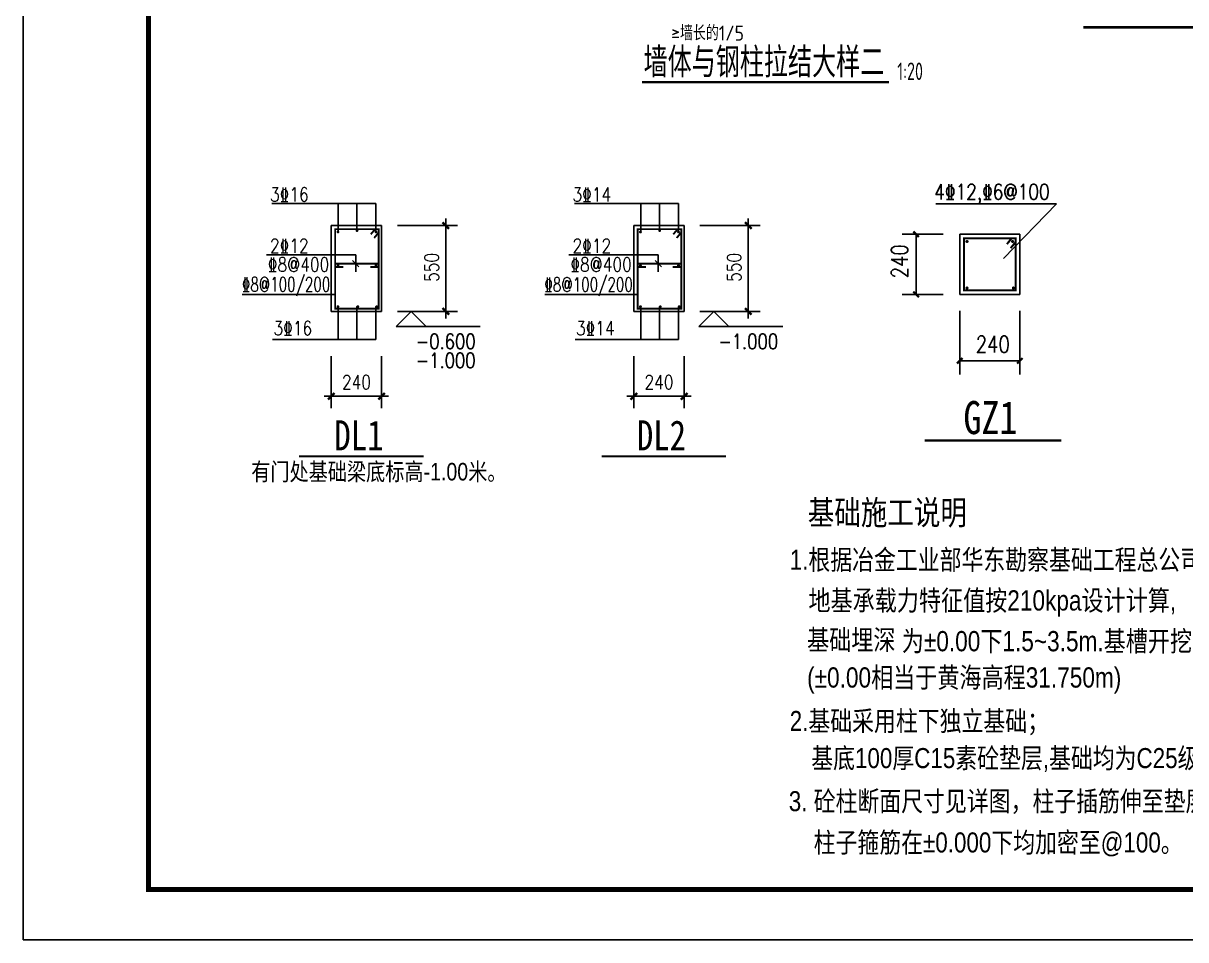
# Model space of a CAD drawing. Extents: x 36360094 to 36697644, y 75306 to 425482.
# Drawn here: x 36360094 to 36406481, y 252757 to 289338 of the extents above; entities that cross this region are included whole.
import ezdxf
from ezdxf.enums import TextEntityAlignment as Align

# ---------------------------------------------------------------- set-up
doc = ezdxf.new("R2010")
doc.units = 0
doc.header["$LTSCALE"] = 1000
doc.header["$MEASUREMENT"] = 0
doc.layers.get('0').update_dxf_attribs({"linetype": 'CONTINUOUS'})
doc.layers.get('DEFPOINTS').update_dxf_attribs({"linetype": 'CONTINUOUS'})
for name, color, linetype in [('205', 253, 'CONTINUOUS'), ('BD', 255, 'CONTINUOUS'), ('NUM', 7, 'CONTINUOUS'), ('OR', 7, 'CONTINUOUS'), ('PUB_DIM', 3, 'CONTINUOUS'), ('PUB_HZ', 7, 'CONTINUOUS'), ('PUB_TEXT', 7, 'CONTINUOUS'), ('PUB_TITLE', 4, 'CONTINUOUS'), ('PUB_WZ', 7, 'CONTINUOUS'), ('TEXT', 7, 'CONTINUOUS')]:
    doc.layers.add(name, color=color, linetype=linetype)
doc.styles.add('-ARIAL', font='arial.ttf', dxfattribs={"width": 0.8})
doc.styles.add('-宋体', font='', dxfattribs={"width": 0.8})
doc.styles.add('_HZTXT', font='txt.shx', dxfattribs={"width": 0.8, "bigfont": 'hztxt.shx'})
doc.styles.add('DIM_FONT', font='SIMPLEX.shx', dxfattribs={"width": 0.8})
doc.styles.add('TSSD_Label', font='Tssdeng.shx', dxfattribs={"width": 0.7, "bigfont": 'hztxt.shx'})
doc.styles.add('TSSD_REIN', font='tssdeng.shx', dxfattribs={"width": 0.7, "bigfont": 'tssdchn.shx'})
doc.styles.get('-宋体').set_extended_font_data('SimSun')

# ---------------------------------------------------------------- blocks, each defined once
blk = doc.blocks.new('_ArchTick')
at = {"color": 0, "linetype": 'ByBlock', "const_width": 0.4}
blk.add_lwpolyline([(-0.5, -0.5), (0.5, 0.5)], dxfattribs=at)
blk = doc.blocks.new('_DIMX')
blk.add_line((-150, 0), (150, 0))
at = {"const_width": 50}
blk.add_lwpolyline([(-70, -70), (70, 70)], dxfattribs=at)

msp = doc.modelspace()

# ---------------------------------------------------------------- linework, layer by layer
for p, q in [((36399212.3, 279950.3), (36401323.3, 282129.4)), ((36372386.4, 281263.9), (36374393.3, 281263.9)), ((36372386.4, 277836.9), (36372386.4, 281263.9)), ((36374393.3, 281263.9), (36374393.3, 277836.9)), ((36384457.7, 281263.9), (36386464.6, 281263.9)), ((36384457.7, 277836.9), (36384457.7, 281263.9)), ((36386464.6, 281263.9), (36386464.6, 277836.9)), ((36397460.7, 280914.4), (36399860.7, 280914.4)), ((36397460.7, 278514.4), (36397460.7, 280914.4)), ((36399860.7, 280914.4), (36399860.7, 278514.4)), ((36373232, 279865.9), (36373487.8, 279610.1)), ((36385303.3, 279865.9), (36385559.1, 279610.1)), ((36399860.7, 278514.4), (36397460.7, 278514.4)), ((36397460.7, 278514.4), (36399860.7, 278514.4)), ((36372386.4, 277836.9), (36374393.3, 277836.9)), ((36374393.3, 277836.9), (36372386.4, 277836.9)), ((36384457.7, 277836.9), (36386464.6, 277836.9)), ((36386464.6, 277836.9), (36384457.7, 277836.9))]:
    msp.add_line(p, q)
at = {"color": 0, "linetype": 'ByBlock'}
for p, q in [((36375024.9, 281265.7), (36377424.1, 281265.7)), ((36376955.3, 277840.7), (36376955.3, 281263.9)), ((36387096.2, 281265.7), (36389495.4, 281265.7)), ((36389026.6, 277840.7), (36389026.6, 281263.9)), ((36375024.9, 277838.8), (36377424.1, 277838.8)), ((36387096.2, 277838.8), (36389495.4, 277838.8)), ((36372385.9, 276046.2), (36372385.9, 273980.3)), ((36374392.7, 276046.2), (36374392.7, 273980.3)), ((36384457.2, 276046.2), (36384457.2, 273980.3)), ((36386464, 276046.2), (36386464, 273980.3)), ((36372387.8, 274449.1), (36374390.9, 274449.1)), ((36384459, 274449.1), (36386462.1, 274449.1))]:
    msp.add_line(p, q, dxfattribs=at)
at = {"const_width": 80}
for points in [[(36372540.1, 279738), (36374280.2, 279738)], [(36384611.4, 279738), (36386351.5, 279738)], [(36372540.1, 279604.3), (36372869.4, 279604.3)], [(36373940.1, 279604.3), (36374280.2, 279604.3)], [(36384611.4, 279604.3), (36384940.7, 279604.3)], [(36386011.4, 279604.3), (36386351.5, 279604.3)]]:
    msp.add_lwpolyline(points, dxfattribs=at)
at = {"layer": '205'}
for points, const_width in [([(36396063.8, 272678.5), (36401521.9, 272678.5)], 92.8), ([(36371103.4, 272051.6), (36376065.3, 272051.6)], 84.4), ([(36383174.7, 272051.6), (36388136.6, 272051.6)], 84.4)]:
    msp.add_lwpolyline(points, dxfattribs=dict(at, const_width=const_width))
at = {"layer": 'BD'}
for p, q in [((36368828.8, 278512.6), (36372540.1, 278512.6)), ((36380900.1, 278506.1), (36384611.4, 278506.1))]:
    msp.add_line(p, q, dxfattribs=at)
for points, const_width in [([(36372540.1, 281118.6), (36374280.2, 281118.6), (36374280.2, 277942.9), (36372540.1, 277942.9), (36372540.1, 281118.6)], 75), ([(36384611.4, 281118.6), (36386351.5, 281118.6), (36386351.5, 277942.9), (36384611.4, 277942.9), (36384611.4, 281118.6)], 75), ([(36397629.7, 280749.4), (36399695.7, 280749.4), (36399695.7, 278679.4), (36397629.7, 278679.4), (36397629.7, 280749.4)], 82.5)]:
    msp.add_lwpolyline(points, dxfattribs=dict(at, const_width=const_width))
for points, const_width in [([(36373387.7, 281062.9, 1), (36373443.9, 281062.9, 1)], 56.2), ([(36385459, 281062.9, 1), (36385515.2, 281062.9, 1)], 56.2), ([(36372623.4, 281007.2, 1), (36372679.6, 281007.2, 1)], 56.2), ([(36374140.7, 281007.2, 1), (36374196.9, 281007.2, 1)], 56.2), ([(36384694.7, 281007.2, 1), (36384750.9, 281007.2, 1)], 56.2), ([(36386211.9, 281007.2, 1), (36386268.2, 281007.2, 1)], 56.2), ([(36397721.3, 280626.9, 1), (36397783.2, 280626.9, 1)], 61.9), ([(36399542.1, 280626.9, 1), (36399604, 280626.9, 1)], 61.9), ([(36372623.4, 279671.2, 1), (36372679.6, 279671.2, 1)], 56.2), ([(36374140.7, 279671.2, 1), (36374196.9, 279671.2, 1)], 56.2), ([(36384694.7, 279671.2, 1), (36384750.9, 279671.2, 1)], 56.2), ([(36386211.9, 279671.2, 1), (36386268.2, 279671.2, 1)], 56.2), ([(36397721.3, 278771.2, 1), (36397783.2, 278771.2, 1)], 61.9), ([(36399572.8, 278771.2, 1), (36399634.7, 278771.2, 1)], 61.9), ([(36372623.4, 278026.4, 1), (36372679.6, 278026.4, 1)], 56.2), ([(36373415.5, 278026.4, 1), (36373471.8, 278026.4, 1)], 56.2), ([(36374168.5, 278026.4, 1), (36374224.8, 278026.4, 1)], 56.2), ([(36384694.7, 278026.4, 1), (36384750.9, 278026.4, 1)], 56.2), ([(36385486.8, 278026.4, 1), (36385543.1, 278026.4, 1)], 56.2), ([(36386239.8, 278026.4, 1), (36386296, 278026.4, 1)], 56.2)]:
    msp.add_lwpolyline(points, format="xyb", close=True, dxfattribs=dict(at, const_width=const_width))
at = {"layer": 'DEFPOINTS', "color": 0, "linetype": 'ByBlock'}
for p in [(36375116.7, 281265.7), (36376955.3, 281265.7), (36387188, 281265.7), (36389026.6, 281265.7), (36375116.7, 277838.8), (36387188, 277838.8), (36372385.9, 276608.7), (36374392.7, 276608.7), (36384457.2, 276608.7), (36386464, 276608.7), (36374392.7, 274449.1), (36386464, 274449.1)]:
    msp.add_point(p, dxfattribs=at)
at = {"layer": 'NUM', "const_width": 100}
for points in [[(36412255.2, 289178.2), (36402397.3, 289178.2)], [(36394642.6, 286984.7), (36384784.7, 286984.7)]]:
    msp.add_lwpolyline(points, dxfattribs=at)
at = {"layer": 'OR'}
for p, q in [((36374163.1, 282143), (36370013, 282143)), ((36372661.5, 281034.8), (36372661.5, 282143)), ((36373409.1, 281034.8), (36373409.1, 282143)), ((36374163.1, 281034.8), (36374163.1, 282143)), ((36386234.4, 282143), (36382084.3, 282143)), ((36384732.7, 281034.8), (36384732.7, 282143)), ((36385480.4, 281034.8), (36385480.4, 282143)), ((36386234.4, 281034.8), (36386234.4, 282143)), ((36401323.3, 282129.4), (36396503.8, 282129.4)), ((36373359.9, 280098.4), (36369795.7, 280098.4)), ((36373359.9, 279411.1), (36373359.9, 280098.4)), ((36385431.2, 280098.4), (36381867, 280098.4)), ((36385431.2, 279411.1), (36385431.2, 280098.4)), ((36372661.5, 276714.6), (36372661.5, 278038.4)), ((36373409.1, 276714.6), (36373409.1, 278038.4)), ((36374163.1, 276714.6), (36374163.1, 278038.4)), ((36384732.7, 276714.6), (36384732.7, 278038.4)), ((36385480.4, 276714.6), (36385480.4, 278038.4)), ((36386234.4, 276714.6), (36386234.4, 278038.4)), ((36374163.1, 276714.6), (36370042.6, 276714.6)), ((36386234.4, 276714.6), (36382113.9, 276714.6))]:
    msp.add_line(p, q, dxfattribs=at)
for points, const_width in [([(36374136, 281125), (36373960.7, 280911.7)], 75), ([(36386207.3, 281125), (36386032, 280911.7)], 75), ([(36374271.5, 280980.6), (36374096.2, 280767.2)], 75), ([(36386342.8, 280980.6), (36386167.5, 280767.2)], 75), ([(36399537, 280756.5), (36399344.2, 280521.8)], 82.5), ([(36399686.1, 280597.6), (36399493.2, 280362.9)], 82.5)]:
    msp.add_lwpolyline(points, dxfattribs=dict(at, const_width=const_width))
at = {"layer": 'PUB_DIM'}
for p, q in [((36396800.7, 280914.4), (36395170.5, 280914.4)), ((36395720.5, 278514.4), (36395720.5, 280914.4)), ((36396800.7, 278514.4), (36395170.5, 278514.4)), ((36375575.5, 277838.8), (36374975.5, 277238.8)), ((36376175.5, 277238.8), (36375575.5, 277838.8)), ((36387646.8, 277838.8), (36387046.8, 277238.8)), ((36388246.8, 277238.8), (36387646.8, 277838.8)), ((36397460.7, 277854.4), (36397460.7, 275315.6)), ((36399860.7, 277854.4), (36399860.7, 275315.6)), ((36374975.5, 277238.8), (36376175.5, 277238.8)), ((36375575.5, 277238.8), (36378329.8, 277238.8)), ((36387046.8, 277238.8), (36388246.8, 277238.8)), ((36387646.8, 277238.8), (36390401.1, 277238.8)), ((36397460.7, 275865.6), (36399860.7, 275865.6))]:
    msp.add_line(p, q, dxfattribs=at)
at = {"layer": 'PUB_TITLE'}
msp.add_lwpolyline([(36360094.2, 252757.1), (36360094.2, 336757.1), (36478894.2, 336757.1), (36478894.2, 252757.1)], close=True, dxfattribs=at)
at = {"layer": 'PUB_TITLE', "const_width": 200}
msp.add_lwpolyline([(36365094.2, 254757.1), (36476894.2, 254757.1), (36476894.2, 334757.1), (36365094.2, 334757.1)], close=True, dxfattribs=at)

# ---------------------------------------------------------------- block references
at = {"color": 0, "linetype": 'ByBlock'}
for p, xscale, yscale, zscale, rotation in [((36376955.3, 281265.7), 1.874999995343387, 1.874999995343387, 1.874999995343387, 90), ((36389026.6, 281265.7), 1.874999995343387, 1.874999995343387, 1.874999995343387, 90), ((36376955.3, 277838.8), 1.874999995343387, 1.874999995343387, 1.874999995343387, 270), ((36389026.6, 277838.8), 1.874999995343387, 1.874999995343387, 1.874999995343387, 270), ((36372385.9, 274449.1), 1.874999992549419, 1.874999992549419, 1.874999992549419, 180), ((36384457.2, 274449.1), 1.874999992549419, 1.874999992549419, 1.874999992549419, 180)]:
    msp.add_blockref('_DIMX', p, dxfattribs=dict(at, xscale=xscale, yscale=yscale, zscale=zscale, rotation=rotation))
at = {"color": 0, "linetype": 'ByBlock', "xscale": 1.874999992549419, "yscale": 1.874999992549419, "zscale": 1.874999992549419}
for p in [(36374392.7, 274449.1), (36386464, 274449.1)]:
    msp.add_blockref('_DIMX', p, dxfattribs=at)
at = {"layer": 'PUB_DIM', "xscale": 220, "yscale": 220, "zscale": 220}
for p, rotation in [((36395720.5, 280914.4), 90), ((36395720.5, 278514.4), 270), ((36397460.7, 275865.6), 180)]:
    msp.add_blockref('_ArchTick', p, dxfattribs=dict(at, rotation=rotation))
msp.add_blockref('_ArchTick', (36399860.7, 275865.6), dxfattribs=at)

# ---------------------------------------------------------------- texts
at = {"color": 7, "linetype": 'ByBlock', "char_height": 562.5, "attachment_point": 5, "rotation": 90, "style": 'DIM_FONT'}
for insert in [(36376392.8, 279593.9), (36388464.1, 279593.9)]:
    msp.add_mtext('550', dxfattribs=dict(at, insert=insert))
at = {"color": 7, "linetype": 'ByBlock', "char_height": 562.5, "attachment_point": 5, "style": 'DIM_FONT'}
for insert in [(36373389.3, 275011.6), (36385460.6, 275011.6)]:
    msp.add_mtext('240', dxfattribs=dict(at, insert=insert))
at = {"layer": 'PUB_DIM', "style": 'DIM_FONT', "width": 0.8}
for s, p in [('-0.600', (36376952.7, 276638.8)), ('-1.000', (36389024, 276638.8)), ('-1.000', (36376949, 275880.6))]:
    msp.add_text(s, height=600, dxfattribs=at).set_placement(p, align=Align.MIDDLE)
at = {"layer": 'PUB_DIM', "color": 7, "insert": (36395060.5, 279834.4), "char_height": 660, "attachment_point": 5, "rotation": 90, "style": 'DIM_FONT'}
msp.add_mtext('\\A1;240', dxfattribs=at)
at = {"layer": 'PUB_DIM', "color": 7, "insert": (36398780.7, 276525.6), "char_height": 660, "attachment_point": 5, "style": 'DIM_FONT'}
msp.add_mtext('\\A1;240', dxfattribs=at)
at = {"layer": 'PUB_HZ', "style": '-ARIAL', "width": 0.8}
for s, height, p in [('有门处基础梁底标高-1.00米。', 700, (36369191.4, 271090)), (' 基础施工说明', 969.48, (36391100.1, 269323.5)), (' 1.根据冶金工业部华东勘察基础工程总公司提供的岩土勘察报告', 799.817, (36390429.7, 267524.5)), ('地基承载力特征值按210kpa设计计算,', 807.896, (36391425.9, 265897.5)), ('基础埋深', 807.9, (36391371.5, 264321.8)), ('为%%P0.00下1.5~3.5m.基槽开挖至     层粉质粘土层', 807.896, (36395150, 264270.8)), ('(%%P0.00相当于黄海高程31.750m)', 807.896, (36391371.5, 262822.1)), (' 2.基础采用柱下独立基础；', 799.817, (36390429.7, 261089.9)), ('基底100厚C15素砼垫层,基础均为C25级砼。', 799.817, (36391536.5, 259607.9)), ('3. 砼柱断面尺寸见详图，柱子插筋伸至垫层并做300长直钩,', 799.817, (36390641.4, 257887.7)), ('柱子箍筋在%%P0.000下均加密至@100。', 799.817, (36391632.8, 256241.7))]:
    msp.add_text(s, height=height, dxfattribs=at).set_placement(p)
at = {"layer": 'PUB_TEXT', "style": '_HZTXT'}
for s, height, width, p in [('3%%13216', 562.5, 0.8, (36369941.2, 282221.3)), ('3%%13214', 562.5, 0.8, (36382012.5, 282221.3)), ('4%%13212,%%1326@100', 618.75, 0.8, (36396446.7, 282303)), ('2%%13212', 562.5, 0.8, (36369941.2, 280176.7)), ('2%%13212', 562.5, 0.8, (36382012.5, 280176.7)), ('%%1328@400', 562.5, 0.8, (36369855.3, 279430.8)), ('%%1328@400', 562.5, 0.8, (36381926.6, 279430.8)), ('%%1328@100/200', 562.5, 0.7, (36368817.9, 278635)), ('%%1328@100/200', 562.5, 0.7, (36380889.2, 278628.5)), ('3%%13216', 562.5, 0.8, (36370078.8, 276888.1)), ('3%%13214', 562.5, 0.8, (36382150, 276888.1))]:
    msp.add_text(s, height=height, dxfattribs=dict(at, width=width)).set_placement(p)
at = {"layer": 'PUB_WZ', "style": '-宋体', "width": 0.8}
for s, height, p in [('GZ1', 1320, (36397609.6, 272940.4)), ('DL1', 1200, (36372508.6, 272289.7)), ('DL2', 1200, (36384579.9, 272289.7))]:
    msp.add_text(s, height=height, dxfattribs=at).set_placement(p)
at = {"layer": 'TEXT', "style": 'TSSD_REIN', "width": 0.765332}
msp.add_text('≥墙长的1/5', height=600, rotation=359.82192, dxfattribs=at).set_placement((36385947.2, 288651.3), (36388855.4, 288642.3), align=Align.FIT)
at = {"layer": 'TEXT', "style": 'TSSD_Label', "width": 0.8}
msp.add_text('墙体与钢柱拉结大样二', height=1200, dxfattribs=at).set_placement((36389648.1, 287172.1), align=Align.CENTER)
at = {"layer": 'TEXT', "color": 0, "linetype": 'ByBlock', "style": 'TSSD_REIN', "width": 0.7}
msp.add_text('1:20', height=700, dxfattribs=at).set_placement((36394971.3, 286860.8), align=Align.BOTTOM_LEFT)

doc.saveas('drawing.dxf')
